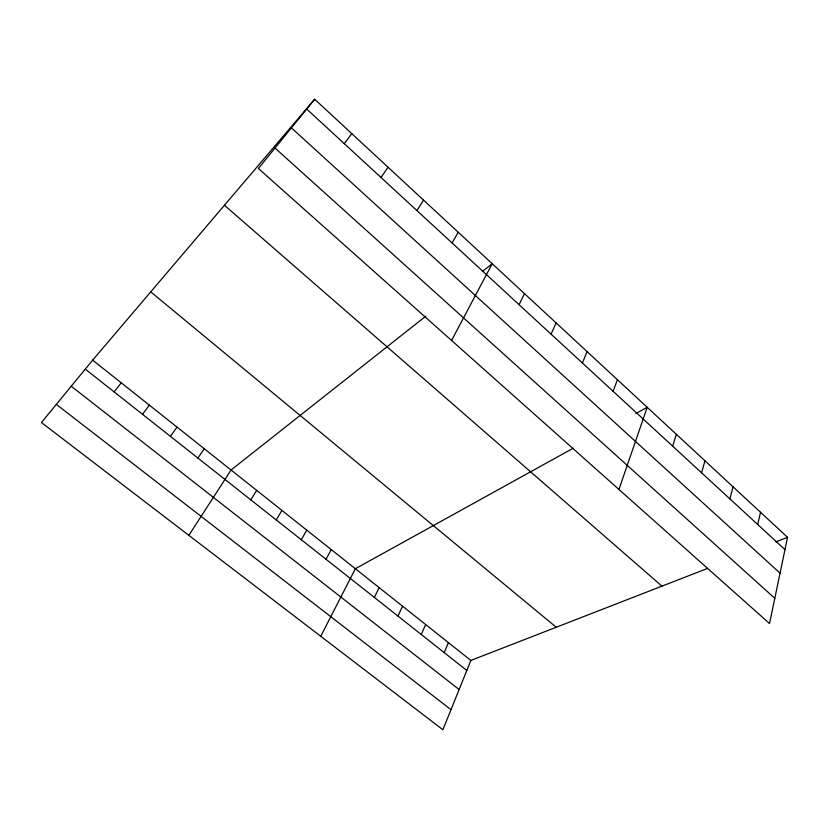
<?xml version="1.0" encoding="UTF-8"?>
<svg xmlns="http://www.w3.org/2000/svg" width="829" height="829" viewBox="0 0 829 829"><rect width="100%" height="100%" fill="white"/><g stroke="black" fill="none" stroke-linecap="round" stroke-linejoin="round"><path stroke-width="1.24" d="M787.55 537.316L769.53 623.532L258.399 168.494L314.657 99.242L787.55 537.316L775.851 541.865M757.706 524.508L760.545 512.301M729.914 498.892L733.033 486.81M701.562 472.789L704.971 460.82M672.661 446.157L676.371 434.323M618.942 489.483L647.2 407.298L635.905 413.547M613.097 391.288L617.439 379.734M707.386 568.487L470.862 660.444L442.904 729.758L41.45 422.541L92.672 360.128L314.657 99.242M582.404 363.009L587.087 351.61M444.199 652.61L448.416 642.63M421.246 634.475L425.66 624.548M551.078 334.16L556.104 322.906M397.961 616.082L402.562 606.206M374.335 597.419L379.133 587.606M519.099 304.699L524.488 293.621M320.761 636.289L355.361 568.725L573.254 448.199M451.567 340.47L492.208 263.715L482.333 271.518M326.025 559.264L331.227 549.565M301.331 539.762L306.74 530.125M452.074 242.949L458.24 232.255M276.264 519.959L281.891 510.384M250.804 499.846L256.669 490.353M416.935 210.587L423.526 200.1M188.857 535.347L231.053 470.012L425.816 316.17M197.924 458.074L204.255 448.727M381.019 177.499L388.045 167.22M170.442 436.375L177.023 427.111M142.526 414.313L149.355 405.143M344.284 143.655L351.765 133.614M114.143 391.899L121.241 382.822M56.341 404.386L450.997 709.686M71.242 386.231L459.131 689.541M85.294 369.112L466.82 670.474M92.672 360.128L470.862 660.444M150.743 291.881L556.238 627.252M224.431 205.271L661.956 586.144M275 148.059L774.804 598.289M291.404 127.863L780.058 573.171M306.699 109.034L784.98 549.627"/></g></svg>
